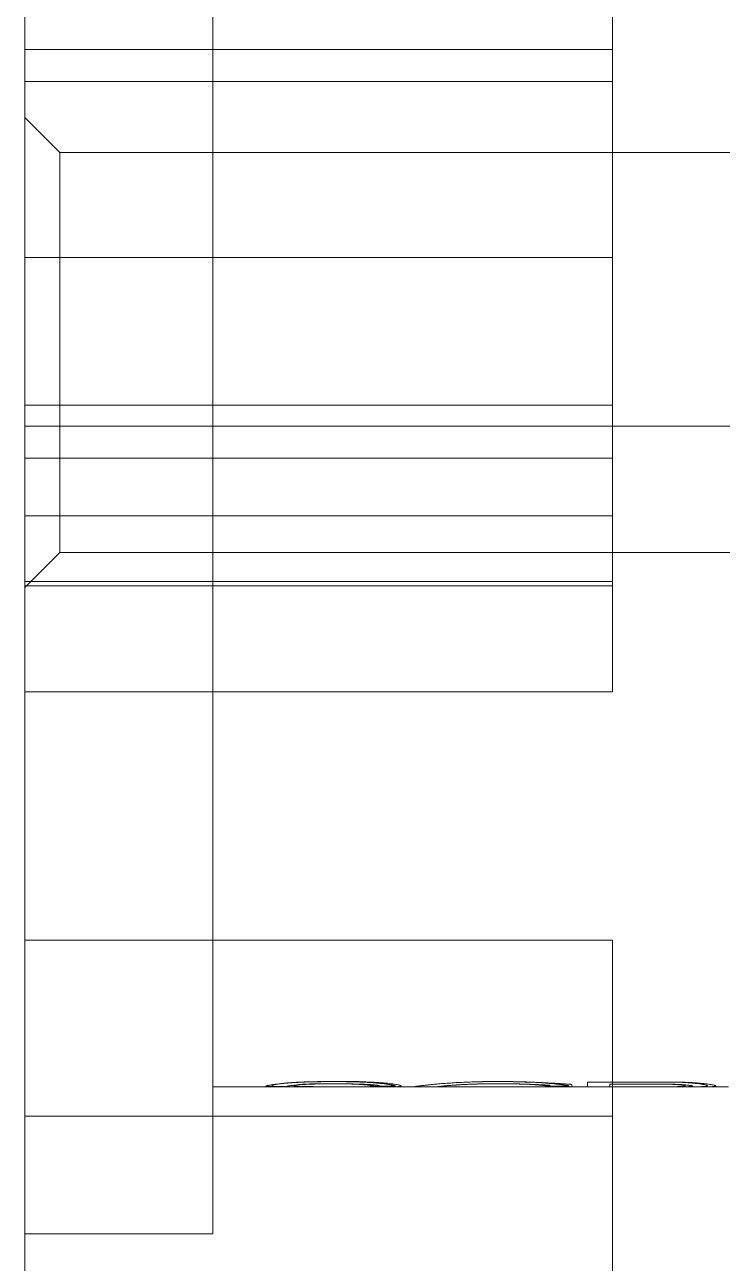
# Model space of a CAD drawing. Header units: millimetres. Extents: x 9328 to 11863, y 28633 to 29971.
# Drawn here: x 11179.44 to 11191.31, y 29414.4 to 29435.48 of the extents above; entities that cross this region are included whole.
import ezdxf

# ---------------------------------------------------------------- set-up
doc = ezdxf.new("R2010")
doc.units = ezdxf.units.MM
doc.linetypes.add('DASHED', pattern=[0])
doc.layers.add('LP', color=7, linetype='Continuous', true_color=0xffffff)

msp = doc.modelspace()

# ---------------------------------------------------------------- linework, layer by layer
at = {"layer": 'LP', "color": 135, "linetype": 'Continuous', "lineweight": 18}
msp.add_line((11179.444, 29592), (11179.444, 29158), dxfattribs=at)
at = {"layer": 'LP', "color": 2, "linetype": 'DASHED', "lineweight": 13, "ltscale": 1.77206}
for p, q in [((11189.444, 29431.512), (11189.444, 29517.488)), ((11189.444, 29419.9), (11189.444, 29416.9)), ((11189.444, 29416.9), (11189.444, 29413.9))]:
    msp.add_line(p, q, dxfattribs=at)
at = {"layer": 'LP', "color": 31, "linetype": 'DASHED', "lineweight": 13, "ltscale": 1.77206}
for p, q in [((11182.644, 29414.9), (11182.644, 29444.9)), ((11179.444, 29434.512), (11189.444, 29434.512)), ((11179.444, 29431.512), (11189.444, 29431.512)), ((11189.444, 29424.121), (11189.444, 29431.512)), ((11189.444, 29429), (11179.444, 29429)), ((11179.444, 29427.121), (11189.444, 29427.121)), ((11189.444, 29426), (11179.444, 29426)), ((11179.444, 29424.121), (11189.444, 29424.121))]:
    msp.add_line(p, q, dxfattribs=at)
at = {"layer": 'LP', "color": 135, "linetype": 'DASHED', "lineweight": 13, "ltscale": 1.77206}
for p, q in [((11189.444, 29435.052), (11179.444, 29435.052)), ((11179.444, 29428.1), (11189.444, 29428.1)), ((11179.444, 29425.928), (11189.444, 29425.928)), ((11179.444, 29419.9), (11189.444, 29419.9)), ((11184.182, 29417.4), (11184.249, 29417.4)), ((11184.249, 29417.4), (11185.491, 29417.4)), ((11186.076, 29417.4), (11186.469, 29417.4)), ((11187.526, 29417.4), (11188.75, 29417.4)), ((11189.017, 29417.4), (11190.844, 29417.4)), ((11179.444, 29414.9), (11182.644, 29414.9))]:
    msp.add_line(p, q, dxfattribs=at)
at = {"layer": 'LP', "color": 5, "linetype": 'DASHED', "lineweight": 13, "ltscale": 1.77206}
for p, q in [((11180.041, 29433.303), (11179.444, 29433.9)), ((11199.444, 29433.303), (11180.041, 29433.303)), ((11180.041, 29426.497), (11180.041, 29433.303)), ((11179.444, 29428.647), (11209.444, 29428.647)), ((11179.444, 29425.9), (11180.041, 29426.497)), ((11180.041, 29426.497), (11199.444, 29426.497))]:
    msp.add_line(p, q, dxfattribs=at)
at = {"layer": 'LP', "color": 1, "linetype": 'DASHED', "lineweight": 13, "ltscale": 1.77206}
for p, q in [((11182.644, 29417.4), (11184.182, 29417.4)), ((11185.491, 29417.4), (11186.076, 29417.4)), ((11186.469, 29417.4), (11187.526, 29417.4)), ((11188.75, 29417.4), (11189.017, 29417.4)), ((11190.844, 29417.4), (11191.42, 29417.4))]:
    msp.add_line(p, q, dxfattribs=at)
at = {"layer": 'LP', "color": 155, "linetype": 'DASHED', "lineweight": 13, "ltscale": 1.77206}
for p, q in [((11189.401, 29417.449), (11189.401, 29417.4)), ((11190.37, 29417.449), (11189.401, 29417.449)), ((11189.401, 29417.402), (11189.401, 29417.449)), ((11189.401, 29417.449), (11190.306, 29417.449)), ((11190.297, 29417.402), (11189.401, 29417.402)), ((11189.401, 29417.4), (11190.361, 29417.4)), ((11179.444, 29416.9), (11189.444, 29416.9)), ((11189.444, 29416.9), (11179.444, 29416.9))]:
    msp.add_line(p, q, dxfattribs=at)
for points in [[(11183.544, 29417.41), (11183.545, 29417.412), (11183.547, 29417.413), (11183.549, 29417.415), (11183.552, 29417.416), (11183.556, 29417.418), (11183.561, 29417.419), (11183.567, 29417.421), (11183.574, 29417.423), (11183.582, 29417.424), (11183.591, 29417.426), (11183.601, 29417.428), (11183.612, 29417.43), (11183.624, 29417.432), (11183.637, 29417.434), (11183.65, 29417.436), (11183.664, 29417.439), (11183.679, 29417.441), (11183.695, 29417.443), (11183.712, 29417.445), (11183.729, 29417.447), (11183.747, 29417.449), (11183.766, 29417.451), (11183.785, 29417.454), (11183.806, 29417.456), (11183.827, 29417.458), (11183.849, 29417.46), (11183.871, 29417.462), (11183.894, 29417.464), (11183.918, 29417.466), (11183.942, 29417.468), (11183.966, 29417.47), (11183.992, 29417.472), (11184.018, 29417.473), (11184.044, 29417.475), (11184.071, 29417.477), (11184.098, 29417.478), (11184.126, 29417.48), (11184.154, 29417.481), (11184.182, 29417.482), (11184.211, 29417.484), (11184.24, 29417.485), (11184.269, 29417.486), (11184.299, 29417.486), (11184.329, 29417.487), (11184.359, 29417.488), (11184.389, 29417.488), (11184.419, 29417.489), (11184.449, 29417.489), (11184.48, 29417.489), (11184.51, 29417.49)], [(11184.47, 29417.49), (11184.423, 29417.49), (11184.377, 29417.489), (11184.331, 29417.489), (11184.286, 29417.488), (11184.241, 29417.487), (11184.196, 29417.486), (11184.153, 29417.484), (11184.11, 29417.482), (11184.068, 29417.48), (11184.028, 29417.477), (11183.989, 29417.475), (11183.952, 29417.472), (11183.916, 29417.469), (11183.883, 29417.465), (11183.851, 29417.462), (11183.821, 29417.458), (11183.793, 29417.455), (11183.768, 29417.451), (11183.745, 29417.448), (11183.724, 29417.444), (11183.706, 29417.441), (11183.69, 29417.437), (11183.677, 29417.434), (11183.667, 29417.431), (11183.659, 29417.428), (11183.654, 29417.425), (11183.652, 29417.422), (11183.652, 29417.419), (11183.656, 29417.417), (11183.662, 29417.414), (11183.67, 29417.412), (11183.682, 29417.41), (11183.696, 29417.409), (11183.713, 29417.407), (11183.732, 29417.406), (11183.754, 29417.405), (11183.778, 29417.403), (11183.804, 29417.403), (11183.833, 29417.402), (11183.864, 29417.401), (11183.896, 29417.401), (11183.931, 29417.4), (11183.967, 29417.4), (11184.005, 29417.4), (11184.045, 29417.4), (11184.086, 29417.4), (11184.128, 29417.4), (11184.171, 29417.4), (11184.215, 29417.4), (11184.26, 29417.4)], [(11184.881, 29417.49), (11184.872, 29417.49), (11184.864, 29417.49), (11184.856, 29417.49), (11184.848, 29417.49), (11184.84, 29417.49), (11184.831, 29417.49), (11184.823, 29417.49), (11184.815, 29417.49), (11184.807, 29417.49), (11184.798, 29417.49), (11184.79, 29417.49), (11184.782, 29417.49), (11184.774, 29417.49), (11184.766, 29417.49), (11184.757, 29417.49), (11184.749, 29417.49), (11184.741, 29417.49), (11184.733, 29417.49), (11184.724, 29417.49), (11184.716, 29417.49), (11184.708, 29417.49), (11184.7, 29417.49), (11184.692, 29417.49), (11184.683, 29417.49), (11184.675, 29417.49), (11184.667, 29417.49), (11184.659, 29417.49), (11184.65, 29417.49), (11184.642, 29417.49), (11184.634, 29417.49), (11184.626, 29417.49), (11184.618, 29417.49), (11184.609, 29417.49), (11184.601, 29417.49), (11184.593, 29417.49), (11184.585, 29417.49), (11184.577, 29417.49), (11184.568, 29417.49), (11184.56, 29417.49), (11184.552, 29417.49), (11184.544, 29417.49), (11184.535, 29417.49), (11184.527, 29417.49), (11184.519, 29417.49), (11184.511, 29417.49), (11184.503, 29417.49), (11184.494, 29417.49), (11184.486, 29417.49), (11184.478, 29417.49), (11184.47, 29417.49)], [(11184.51, 29417.49), (11184.52, 29417.49), (11184.529, 29417.49), (11184.538, 29417.49), (11184.548, 29417.49), (11184.557, 29417.49), (11184.566, 29417.49), (11184.575, 29417.49), (11184.585, 29417.49), (11184.594, 29417.49), (11184.603, 29417.49), (11184.613, 29417.49), (11184.622, 29417.49), (11184.631, 29417.49), (11184.641, 29417.49), (11184.65, 29417.49), (11184.659, 29417.49), (11184.668, 29417.49), (11184.678, 29417.49), (11184.687, 29417.49), (11184.696, 29417.49), (11184.706, 29417.49), (11184.715, 29417.49), (11184.724, 29417.49), (11184.734, 29417.49), (11184.743, 29417.49), (11184.752, 29417.49), (11184.761, 29417.49), (11184.771, 29417.49), (11184.78, 29417.49), (11184.789, 29417.49), (11184.799, 29417.49), (11184.808, 29417.49), (11184.817, 29417.49), (11184.827, 29417.49), (11184.836, 29417.49), (11184.845, 29417.49), (11184.855, 29417.49), (11184.864, 29417.49), (11184.873, 29417.49), (11184.882, 29417.49), (11184.892, 29417.49), (11184.901, 29417.49), (11184.91, 29417.49), (11184.92, 29417.49), (11184.929, 29417.49), (11184.938, 29417.49), (11184.948, 29417.49), (11184.957, 29417.49), (11184.966, 29417.49), (11184.975, 29417.49)], [(11185.752, 29417.416), (11185.749, 29417.417), (11185.746, 29417.419), (11185.743, 29417.42), (11185.739, 29417.422), (11185.735, 29417.424), (11185.73, 29417.425), (11185.725, 29417.427), (11185.719, 29417.429), (11185.712, 29417.43), (11185.704, 29417.432), (11185.695, 29417.434), (11185.685, 29417.436), (11185.674, 29417.438), (11185.662, 29417.44), (11185.65, 29417.442), (11185.637, 29417.444), (11185.623, 29417.446), (11185.608, 29417.448), (11185.593, 29417.45), (11185.577, 29417.452), (11185.561, 29417.454), (11185.544, 29417.456), (11185.526, 29417.457), (11185.508, 29417.459), (11185.489, 29417.461), (11185.469, 29417.463), (11185.449, 29417.465), (11185.429, 29417.467), (11185.408, 29417.469), (11185.386, 29417.47), (11185.364, 29417.472), (11185.341, 29417.474), (11185.318, 29417.475), (11185.295, 29417.477), (11185.271, 29417.478), (11185.247, 29417.48), (11185.222, 29417.481), (11185.197, 29417.482), (11185.172, 29417.483), (11185.146, 29417.484), (11185.121, 29417.485), (11185.095, 29417.486), (11185.068, 29417.487), (11185.042, 29417.487), (11185.015, 29417.488), (11184.989, 29417.488), (11184.962, 29417.489), (11184.935, 29417.489), (11184.908, 29417.489), (11184.881, 29417.49)], [(11184.975, 29417.49), (11185.008, 29417.49), (11185.056, 29417.49), (11185.129, 29417.49), (11185.149, 29417.488), (11185.198, 29417.488), (11185.245, 29417.486), (11185.292, 29417.484), (11185.337, 29417.482), (11185.382, 29417.48), (11185.425, 29417.478), (11185.467, 29417.475), (11185.508, 29417.472), (11185.546, 29417.469), (11185.583, 29417.465), (11185.618, 29417.462), (11185.651, 29417.458), (11185.681, 29417.454), (11185.709, 29417.451), (11185.735, 29417.447), (11185.758, 29417.443), (11185.779, 29417.44), (11185.797, 29417.436), (11185.812, 29417.433), (11185.825, 29417.429), (11185.834, 29417.426), (11185.841, 29417.423), (11185.845, 29417.42), (11185.846, 29417.417), (11185.844, 29417.415), (11185.839, 29417.413), (11185.832, 29417.411), (11185.821, 29417.409), (11185.808, 29417.407), (11185.792, 29417.405), (11185.773, 29417.404), (11185.751, 29417.403), (11185.727, 29417.402), (11185.7, 29417.401), (11185.671, 29417.401), (11185.64, 29417.4), (11185.606, 29417.4), (11185.571, 29417.4), (11185.533, 29417.4), (11185.494, 29417.4), (11185.453, 29417.4), (11185.411, 29417.4), (11185.367, 29417.4), (11185.321, 29417.4), (11185.275, 29417.4), (11185.228, 29417.4)], [(11187.233, 29417.49), (11187.196, 29417.489), (11187.16, 29417.488), (11187.124, 29417.487), (11187.089, 29417.486), (11187.053, 29417.485), (11187.018, 29417.484), (11186.983, 29417.483), (11186.948, 29417.482), (11186.914, 29417.48), (11186.881, 29417.478), (11186.847, 29417.477), (11186.814, 29417.475), (11186.781, 29417.473), (11186.749, 29417.471), (11186.718, 29417.469), (11186.687, 29417.467), (11186.656, 29417.465), (11186.626, 29417.463), (11186.596, 29417.461), (11186.568, 29417.459), (11186.539, 29417.456), (11186.512, 29417.454), (11186.485, 29417.452), (11186.459, 29417.449), (11186.434, 29417.447), (11186.409, 29417.445), (11186.385, 29417.442), (11186.362, 29417.44), (11186.34, 29417.438), (11186.318, 29417.436), (11186.297, 29417.433), (11186.277, 29417.431), (11186.258, 29417.429), (11186.24, 29417.427), (11186.223, 29417.425), (11186.206, 29417.423), (11186.191, 29417.421), (11186.176, 29417.419), (11186.162, 29417.417), (11186.149, 29417.415), (11186.138, 29417.413), (11186.127, 29417.412), (11186.117, 29417.41), (11186.108, 29417.409), (11186.1, 29417.408), (11186.094, 29417.406), (11186.088, 29417.405), (11186.084, 29417.404), (11186.08, 29417.403), (11186.076, 29417.402)], [(11186.076, 29417.403), (11186.082, 29417.404), (11186.088, 29417.406), (11186.095, 29417.407), (11186.102, 29417.408), (11186.109, 29417.409), (11186.117, 29417.411), (11186.126, 29417.412), (11186.136, 29417.414), (11186.147, 29417.415), (11186.159, 29417.417), (11186.172, 29417.419), (11186.187, 29417.421), (11186.202, 29417.423), (11186.219, 29417.425), (11186.237, 29417.427), (11186.255, 29417.429), (11186.274, 29417.431), (11186.295, 29417.433), (11186.316, 29417.436), (11186.337, 29417.438), (11186.36, 29417.44), (11186.383, 29417.442), (11186.407, 29417.445), (11186.432, 29417.447), (11186.458, 29417.449), (11186.484, 29417.452), (11186.511, 29417.454), (11186.538, 29417.456), (11186.566, 29417.459), (11186.595, 29417.461), (11186.625, 29417.463), (11186.655, 29417.465), (11186.685, 29417.467), (11186.717, 29417.469), (11186.748, 29417.471), (11186.781, 29417.473), (11186.813, 29417.475), (11186.846, 29417.477), (11186.88, 29417.478), (11186.914, 29417.48), (11186.948, 29417.481), (11186.983, 29417.483), (11187.018, 29417.484), (11187.053, 29417.485), (11187.088, 29417.486), (11187.124, 29417.487), (11187.16, 29417.488), (11187.196, 29417.488), (11187.232, 29417.489), (11187.269, 29417.49)], [(11187.729, 29417.49), (11187.719, 29417.49), (11187.709, 29417.49), (11187.7, 29417.49), (11187.69, 29417.49), (11187.68, 29417.49), (11187.67, 29417.49), (11187.66, 29417.49), (11187.65, 29417.49), (11187.64, 29417.49), (11187.63, 29417.49), (11187.62, 29417.49), (11187.61, 29417.49), (11187.6, 29417.49), (11187.59, 29417.49), (11187.58, 29417.49), (11187.57, 29417.49), (11187.56, 29417.49), (11187.55, 29417.49), (11187.541, 29417.49), (11187.531, 29417.49), (11187.521, 29417.49), (11187.511, 29417.49), (11187.501, 29417.49), (11187.491, 29417.49), (11187.481, 29417.49), (11187.471, 29417.49), (11187.461, 29417.49), (11187.451, 29417.49), (11187.441, 29417.49), (11187.431, 29417.49), (11187.421, 29417.49), (11187.411, 29417.49), (11187.401, 29417.49), (11187.392, 29417.49), (11187.382, 29417.49), (11187.372, 29417.49), (11187.362, 29417.49), (11187.352, 29417.49), (11187.342, 29417.49), (11187.332, 29417.49), (11187.322, 29417.49), (11187.312, 29417.49), (11187.302, 29417.49), (11187.292, 29417.49), (11187.282, 29417.49), (11187.272, 29417.49), (11187.262, 29417.49), (11187.252, 29417.49), (11187.242, 29417.49), (11187.233, 29417.49)], [(11187.269, 29417.49), (11187.279, 29417.49), (11187.288, 29417.49), (11187.298, 29417.49), (11187.308, 29417.49), (11187.318, 29417.49), (11187.328, 29417.49), (11187.338, 29417.49), (11187.347, 29417.49), (11187.357, 29417.49), (11187.367, 29417.49), (11187.377, 29417.49), (11187.387, 29417.49), (11187.397, 29417.49), (11187.407, 29417.49), (11187.416, 29417.49), (11187.426, 29417.49), (11187.436, 29417.49), (11187.446, 29417.49), (11187.456, 29417.49), (11187.466, 29417.49), (11187.475, 29417.49), (11187.485, 29417.49), (11187.495, 29417.49), (11187.505, 29417.49), (11187.515, 29417.49), (11187.525, 29417.49), (11187.535, 29417.49), (11187.544, 29417.49), (11187.554, 29417.49), (11187.564, 29417.49), (11187.574, 29417.49), (11187.584, 29417.49), (11187.594, 29417.49), (11187.603, 29417.49), (11187.613, 29417.49), (11187.623, 29417.49), (11187.633, 29417.49), (11187.643, 29417.49), (11187.653, 29417.49), (11187.663, 29417.49), (11187.672, 29417.49), (11187.682, 29417.49), (11187.692, 29417.49), (11187.702, 29417.49), (11187.712, 29417.49), (11187.722, 29417.49), (11187.731, 29417.49), (11187.741, 29417.49), (11187.751, 29417.49), (11187.761, 29417.49)], [(11188.705, 29417.416), (11188.698, 29417.417), (11188.691, 29417.419), (11188.684, 29417.421), (11188.677, 29417.422), (11188.669, 29417.424), (11188.661, 29417.425), (11188.652, 29417.427), (11188.643, 29417.429), (11188.633, 29417.431), (11188.622, 29417.432), (11188.61, 29417.434), (11188.597, 29417.436), (11188.584, 29417.438), (11188.569, 29417.44), (11188.554, 29417.442), (11188.538, 29417.444), (11188.522, 29417.446), (11188.505, 29417.448), (11188.487, 29417.45), (11188.469, 29417.452), (11188.45, 29417.454), (11188.431, 29417.456), (11188.411, 29417.457), (11188.391, 29417.459), (11188.37, 29417.461), (11188.349, 29417.463), (11188.327, 29417.465), (11188.305, 29417.467), (11188.282, 29417.468), (11188.259, 29417.47), (11188.235, 29417.472), (11188.211, 29417.473), (11188.187, 29417.475), (11188.162, 29417.476), (11188.137, 29417.478), (11188.111, 29417.479), (11188.085, 29417.48), (11188.059, 29417.482), (11188.033, 29417.483), (11188.006, 29417.484), (11187.979, 29417.485), (11187.952, 29417.486), (11187.925, 29417.486), (11187.897, 29417.487), (11187.869, 29417.488), (11187.841, 29417.488), (11187.814, 29417.489), (11187.786, 29417.489), (11187.757, 29417.489), (11187.729, 29417.49)], [(11187.761, 29417.49), (11187.782, 29417.489), (11187.804, 29417.489), (11187.826, 29417.488), (11187.847, 29417.487), (11187.868, 29417.487), (11187.89, 29417.486), (11187.911, 29417.486), (11187.933, 29417.485), (11187.954, 29417.484), (11187.975, 29417.484), (11187.996, 29417.483), (11188.018, 29417.482), (11188.039, 29417.482), (11188.06, 29417.481), (11188.08, 29417.48), (11188.101, 29417.479), (11188.122, 29417.479), (11188.143, 29417.478), (11188.163, 29417.477), (11188.184, 29417.476), (11188.204, 29417.475), (11188.224, 29417.474), (11188.245, 29417.473), (11188.265, 29417.472), (11188.285, 29417.471), (11188.305, 29417.47), (11188.325, 29417.469), (11188.344, 29417.468), (11188.364, 29417.467), (11188.384, 29417.466), (11188.403, 29417.465), (11188.423, 29417.464), (11188.442, 29417.463), (11188.461, 29417.462), (11188.48, 29417.461), (11188.499, 29417.46), (11188.517, 29417.459), (11188.536, 29417.457), (11188.554, 29417.456), (11188.573, 29417.455), (11188.591, 29417.454), (11188.609, 29417.453), (11188.627, 29417.452), (11188.644, 29417.451), (11188.662, 29417.449), (11188.68, 29417.448), (11188.697, 29417.447), (11188.715, 29417.446), (11188.733, 29417.445), (11188.75, 29417.444)], [(11183.905, 29417.409), (11183.898, 29417.409), (11183.891, 29417.409), (11183.883, 29417.409), (11183.876, 29417.409), (11183.869, 29417.409), (11183.862, 29417.409), (11183.854, 29417.409), (11183.847, 29417.409), (11183.84, 29417.409), (11183.833, 29417.409), (11183.826, 29417.409), (11183.818, 29417.409), (11183.811, 29417.409), (11183.804, 29417.409), (11183.797, 29417.409), (11183.789, 29417.41), (11183.782, 29417.41), (11183.775, 29417.41), (11183.768, 29417.41), (11183.76, 29417.41), (11183.753, 29417.41), (11183.746, 29417.41), (11183.739, 29417.41), (11183.732, 29417.41), (11183.724, 29417.41), (11183.717, 29417.41), (11183.71, 29417.41), (11183.703, 29417.41), (11183.695, 29417.41), (11183.688, 29417.41), (11183.681, 29417.41), (11183.674, 29417.41), (11183.667, 29417.41), (11183.659, 29417.41), (11183.652, 29417.41), (11183.645, 29417.41), (11183.638, 29417.41), (11183.63, 29417.41), (11183.623, 29417.41), (11183.616, 29417.41), (11183.609, 29417.41), (11183.602, 29417.41), (11183.594, 29417.41), (11183.587, 29417.41), (11183.58, 29417.41), (11183.573, 29417.41), (11183.565, 29417.41), (11183.558, 29417.41), (11183.551, 29417.41), (11183.544, 29417.41)], [(11184.587, 29417.453), (11184.566, 29417.453), (11184.545, 29417.453), (11184.523, 29417.453), (11184.502, 29417.453), (11184.481, 29417.452), (11184.46, 29417.452), (11184.44, 29417.452), (11184.419, 29417.451), (11184.398, 29417.451), (11184.378, 29417.45), (11184.358, 29417.45), (11184.338, 29417.449), (11184.318, 29417.448), (11184.299, 29417.447), (11184.28, 29417.447), (11184.261, 29417.446), (11184.242, 29417.445), (11184.224, 29417.444), (11184.206, 29417.443), (11184.189, 29417.442), (11184.172, 29417.441), (11184.155, 29417.44), (11184.139, 29417.439), (11184.123, 29417.438), (11184.108, 29417.437), (11184.093, 29417.435), (11184.078, 29417.434), (11184.064, 29417.433), (11184.051, 29417.432), (11184.038, 29417.431), (11184.026, 29417.43), (11184.014, 29417.428), (11184.003, 29417.427), (11183.992, 29417.426), (11183.982, 29417.425), (11183.972, 29417.424), (11183.964, 29417.422), (11183.955, 29417.421), (11183.947, 29417.42), (11183.94, 29417.419), (11183.934, 29417.418), (11183.928, 29417.417), (11183.923, 29417.416), (11183.918, 29417.415), (11183.914, 29417.414), (11183.911, 29417.413), (11183.909, 29417.412), (11183.907, 29417.411), (11183.906, 29417.41), (11183.905, 29417.409)], [(11184.303, 29417.405), (11184.281, 29417.405), (11184.259, 29417.405), (11184.238, 29417.406), (11184.217, 29417.406), (11184.198, 29417.407), (11184.179, 29417.407), (11184.161, 29417.408), (11184.143, 29417.408), (11184.127, 29417.409), (11184.112, 29417.409), (11184.098, 29417.41), (11184.085, 29417.411), (11184.073, 29417.412), (11184.062, 29417.413), (11184.052, 29417.414), (11184.044, 29417.415), (11184.037, 29417.416), (11184.031, 29417.417), (11184.027, 29417.418), (11184.024, 29417.42), (11184.022, 29417.421), (11184.022, 29417.422), (11184.023, 29417.424), (11184.025, 29417.425), (11184.029, 29417.427), (11184.034, 29417.428), (11184.04, 29417.43), (11184.048, 29417.431), (11184.057, 29417.433), (11184.067, 29417.435), (11184.078, 29417.436), (11184.09, 29417.438), (11184.104, 29417.439), (11184.119, 29417.441), (11184.134, 29417.442), (11184.151, 29417.443), (11184.169, 29417.445), (11184.187, 29417.446), (11184.206, 29417.447), (11184.226, 29417.448), (11184.247, 29417.449), (11184.268, 29417.45), (11184.29, 29417.451), (11184.312, 29417.452), (11184.335, 29417.452), (11184.358, 29417.453), (11184.381, 29417.453), (11184.405, 29417.453), (11184.428, 29417.453), (11184.452, 29417.453)], [(11184.26, 29417.4), (11184.278, 29417.4), (11184.297, 29417.4), (11184.315, 29417.4), (11184.334, 29417.4), (11184.353, 29417.4), (11184.371, 29417.4), (11184.39, 29417.4), (11184.408, 29417.4), (11184.427, 29417.4), (11184.446, 29417.4), (11184.464, 29417.4), (11184.483, 29417.4), (11184.502, 29417.4), (11184.52, 29417.4), (11184.539, 29417.4), (11184.557, 29417.4), (11184.576, 29417.4), (11184.595, 29417.4), (11184.613, 29417.4), (11184.632, 29417.4), (11184.65, 29417.4), (11184.669, 29417.4), (11184.688, 29417.4), (11184.706, 29417.401), (11184.725, 29417.401), (11184.743, 29417.401), (11184.762, 29417.401), (11184.781, 29417.401), (11184.799, 29417.401), (11184.818, 29417.401), (11184.836, 29417.401), (11184.855, 29417.401), (11184.874, 29417.401), (11184.892, 29417.401), (11184.911, 29417.401), (11184.93, 29417.401), (11184.948, 29417.402), (11184.967, 29417.402), (11184.985, 29417.402), (11185.004, 29417.402), (11185.023, 29417.402), (11185.041, 29417.402), (11185.06, 29417.402), (11185.078, 29417.402), (11185.097, 29417.402), (11185.116, 29417.402), (11185.134, 29417.403), (11185.153, 29417.403), (11185.171, 29417.403), (11185.19, 29417.403)], [(11185.228, 29417.4), (11185.21, 29417.4), (11185.191, 29417.4), (11185.173, 29417.4), (11185.154, 29417.401), (11185.136, 29417.401), (11185.117, 29417.401), (11185.099, 29417.401), (11185.08, 29417.401), (11185.062, 29417.401), (11185.043, 29417.401), (11185.025, 29417.401), (11185.006, 29417.401), (11184.988, 29417.401), (11184.969, 29417.401), (11184.951, 29417.401), (11184.932, 29417.401), (11184.914, 29417.401), (11184.895, 29417.401), (11184.877, 29417.402), (11184.858, 29417.402), (11184.84, 29417.402), (11184.821, 29417.402), (11184.803, 29417.402), (11184.784, 29417.402), (11184.765, 29417.402), (11184.747, 29417.402), (11184.728, 29417.402), (11184.71, 29417.402), (11184.691, 29417.402), (11184.673, 29417.403), (11184.654, 29417.403), (11184.636, 29417.403), (11184.617, 29417.403), (11184.599, 29417.403), (11184.58, 29417.403), (11184.562, 29417.403), (11184.543, 29417.403), (11184.525, 29417.403), (11184.506, 29417.404), (11184.488, 29417.404), (11184.469, 29417.404), (11184.451, 29417.404), (11184.432, 29417.404), (11184.414, 29417.404), (11184.395, 29417.404), (11184.377, 29417.404), (11184.358, 29417.405), (11184.34, 29417.405), (11184.321, 29417.405), (11184.303, 29417.405)], [(11184.452, 29417.453), (11184.461, 29417.453), (11184.47, 29417.453), (11184.479, 29417.453), (11184.488, 29417.453), (11184.497, 29417.453), (11184.506, 29417.453), (11184.515, 29417.453), (11184.524, 29417.453), (11184.533, 29417.453), (11184.542, 29417.453), (11184.551, 29417.453), (11184.56, 29417.453), (11184.569, 29417.453), (11184.578, 29417.453), (11184.587, 29417.453), (11184.596, 29417.453), (11184.605, 29417.453), (11184.614, 29417.453), (11184.623, 29417.453), (11184.632, 29417.453), (11184.641, 29417.453), (11184.65, 29417.453), (11184.659, 29417.453), (11184.668, 29417.453), (11184.677, 29417.453), (11184.686, 29417.453), (11184.695, 29417.453), (11184.705, 29417.453), (11184.714, 29417.453), (11184.723, 29417.453), (11184.732, 29417.453), (11184.741, 29417.453), (11184.75, 29417.453), (11184.759, 29417.453), (11184.768, 29417.453), (11184.777, 29417.453), (11184.786, 29417.453), (11184.795, 29417.453), (11184.804, 29417.453), (11184.813, 29417.453), (11184.822, 29417.453), (11184.831, 29417.453), (11184.84, 29417.453), (11184.849, 29417.453), (11184.858, 29417.453), (11184.867, 29417.453), (11184.876, 29417.453), (11184.885, 29417.453), (11184.894, 29417.453), (11184.903, 29417.453)], [(11185.138, 29417.447), (11185.128, 29417.448), (11185.117, 29417.448), (11185.106, 29417.448), (11185.096, 29417.449), (11185.085, 29417.449), (11185.075, 29417.449), (11185.064, 29417.45), (11185.053, 29417.45), (11185.043, 29417.45), (11185.032, 29417.451), (11185.021, 29417.451), (11185.01, 29417.451), (11184.999, 29417.451), (11184.989, 29417.452), (11184.978, 29417.452), (11184.967, 29417.452), (11184.956, 29417.452), (11184.945, 29417.453), (11184.934, 29417.453), (11184.923, 29417.453), (11184.912, 29417.453), (11184.9, 29417.453), (11184.889, 29417.453), (11184.878, 29417.454), (11184.867, 29417.454), (11184.856, 29417.454), (11184.845, 29417.454), (11184.833, 29417.454), (11184.822, 29417.454), (11184.811, 29417.454), (11184.8, 29417.454), (11184.789, 29417.454), (11184.777, 29417.454), (11184.766, 29417.454), (11184.755, 29417.454), (11184.744, 29417.454), (11184.732, 29417.454), (11184.721, 29417.454), (11184.71, 29417.454), (11184.699, 29417.454), (11184.688, 29417.454), (11184.676, 29417.454), (11184.665, 29417.454), (11184.654, 29417.454), (11184.643, 29417.454), (11184.632, 29417.454), (11184.621, 29417.453), (11184.609, 29417.453), (11184.598, 29417.453), (11184.587, 29417.453)], [(11184.903, 29417.453), (11184.918, 29417.453), (11184.933, 29417.452), (11184.948, 29417.452), (11184.963, 29417.451), (11184.978, 29417.451), (11184.993, 29417.451), (11185.008, 29417.45), (11185.022, 29417.45), (11185.037, 29417.449), (11185.051, 29417.448), (11185.065, 29417.448), (11185.079, 29417.447), (11185.092, 29417.447), (11185.106, 29417.446), (11185.119, 29417.445), (11185.132, 29417.444), (11185.144, 29417.444), (11185.157, 29417.443), (11185.169, 29417.442), (11185.181, 29417.441), (11185.192, 29417.44), (11185.204, 29417.439), (11185.215, 29417.438), (11185.225, 29417.438), (11185.236, 29417.437), (11185.246, 29417.436), (11185.256, 29417.435), (11185.266, 29417.434), (11185.275, 29417.433), (11185.284, 29417.432), (11185.293, 29417.431), (11185.301, 29417.43), (11185.309, 29417.429), (11185.317, 29417.428), (11185.324, 29417.427), (11185.331, 29417.426), (11185.337, 29417.426), (11185.343, 29417.425), (11185.349, 29417.424), (11185.354, 29417.423), (11185.359, 29417.422), (11185.363, 29417.421), (11185.367, 29417.42), (11185.37, 29417.419), (11185.374, 29417.419), (11185.376, 29417.418), (11185.379, 29417.417), (11185.382, 29417.416), (11185.384, 29417.415), (11185.386, 29417.414)], [(11185.19, 29417.403), (11185.21, 29417.403), (11185.23, 29417.403), (11185.25, 29417.403), (11185.269, 29417.404), (11185.288, 29417.404), (11185.306, 29417.404), (11185.323, 29417.405), (11185.34, 29417.405), (11185.356, 29417.406), (11185.37, 29417.406), (11185.384, 29417.407), (11185.397, 29417.407), (11185.41, 29417.408), (11185.421, 29417.409), (11185.431, 29417.409), (11185.44, 29417.41), (11185.448, 29417.411), (11185.455, 29417.412), (11185.461, 29417.413), (11185.466, 29417.414), (11185.47, 29417.415), (11185.473, 29417.416), (11185.474, 29417.417), (11185.474, 29417.418), (11185.473, 29417.42), (11185.471, 29417.421), (11185.468, 29417.422), (11185.464, 29417.423), (11185.459, 29417.425), (11185.452, 29417.426), (11185.445, 29417.428), (11185.436, 29417.429), (11185.426, 29417.43), (11185.416, 29417.432), (11185.404, 29417.433), (11185.392, 29417.434), (11185.378, 29417.436), (11185.364, 29417.437), (11185.348, 29417.438), (11185.332, 29417.439), (11185.316, 29417.44), (11185.298, 29417.441), (11185.28, 29417.442), (11185.261, 29417.443), (11185.242, 29417.444), (11185.222, 29417.445), (11185.201, 29417.446), (11185.181, 29417.446), (11185.159, 29417.447), (11185.138, 29417.447)], [(11185.386, 29417.414), (11185.394, 29417.414), (11185.401, 29417.415), (11185.408, 29417.415), (11185.416, 29417.415), (11185.423, 29417.415), (11185.43, 29417.415), (11185.438, 29417.415), (11185.445, 29417.415), (11185.452, 29417.415), (11185.46, 29417.415), (11185.467, 29417.415), (11185.474, 29417.415), (11185.482, 29417.415), (11185.489, 29417.415), (11185.496, 29417.415), (11185.504, 29417.415), (11185.511, 29417.415), (11185.518, 29417.415), (11185.526, 29417.415), (11185.533, 29417.415), (11185.54, 29417.415), (11185.547, 29417.415), (11185.555, 29417.415), (11185.562, 29417.415), (11185.569, 29417.415), (11185.577, 29417.415), (11185.584, 29417.415), (11185.591, 29417.415), (11185.599, 29417.415), (11185.606, 29417.415), (11185.613, 29417.415), (11185.621, 29417.415), (11185.628, 29417.415), (11185.635, 29417.415), (11185.643, 29417.415), (11185.65, 29417.415), (11185.657, 29417.415), (11185.665, 29417.415), (11185.672, 29417.416), (11185.679, 29417.416), (11185.686, 29417.416), (11185.694, 29417.416), (11185.701, 29417.416), (11185.708, 29417.416), (11185.716, 29417.416), (11185.723, 29417.416), (11185.73, 29417.416), (11185.738, 29417.416), (11185.745, 29417.416), (11185.752, 29417.416)], [(11186.076, 29417.402), (11186.076, 29417.402), (11186.076, 29417.402), (11186.076, 29417.402), (11186.076, 29417.402), (11186.076, 29417.401), (11186.076, 29417.401), (11186.076, 29417.401), (11186.076, 29417.401), (11186.076, 29417.401), (11186.076, 29417.401), (11186.076, 29417.4), (11186.076, 29417.4), (11186.076, 29417.4), (11186.076, 29417.4), (11186.076, 29417.4), (11186.076, 29417.4), (11186.076, 29417.4), (11186.076, 29417.4), (11186.076, 29417.4), (11186.076, 29417.4), (11186.076, 29417.4), (11186.076, 29417.4), (11186.076, 29417.4), (11186.076, 29417.4), (11186.076, 29417.4), (11186.076, 29417.4), (11186.076, 29417.4), (11186.076, 29417.4), (11186.076, 29417.4), (11186.076, 29417.4), (11186.076, 29417.4), (11186.076, 29417.4), (11186.076, 29417.4), (11186.076, 29417.4), (11186.076, 29417.4), (11186.076, 29417.401), (11186.076, 29417.401), (11186.076, 29417.401), (11186.076, 29417.401), (11186.076, 29417.401), (11186.076, 29417.401), (11186.076, 29417.401), (11186.076, 29417.402), (11186.076, 29417.402), (11186.076, 29417.402), (11186.076, 29417.402), (11186.076, 29417.403), (11186.076, 29417.403), (11186.076, 29417.403), (11186.076, 29417.403)], [(11186.469, 29417.402), (11186.472, 29417.402), (11186.475, 29417.403), (11186.478, 29417.404), (11186.482, 29417.404), (11186.486, 29417.405), (11186.491, 29417.406), (11186.496, 29417.407), (11186.502, 29417.407), (11186.508, 29417.408), (11186.516, 29417.409), (11186.525, 29417.41), (11186.534, 29417.412), (11186.545, 29417.413), (11186.556, 29417.414), (11186.569, 29417.415), (11186.582, 29417.417), (11186.595, 29417.418), (11186.61, 29417.419), (11186.625, 29417.421), (11186.64, 29417.422), (11186.657, 29417.423), (11186.674, 29417.425), (11186.691, 29417.426), (11186.709, 29417.428), (11186.728, 29417.429), (11186.748, 29417.43), (11186.768, 29417.432), (11186.788, 29417.433), (11186.809, 29417.435), (11186.831, 29417.436), (11186.853, 29417.437), (11186.876, 29417.439), (11186.899, 29417.44), (11186.923, 29417.441), (11186.947, 29417.443), (11186.971, 29417.444), (11186.996, 29417.445), (11187.021, 29417.446), (11187.047, 29417.447), (11187.073, 29417.448), (11187.099, 29417.449), (11187.125, 29417.45), (11187.152, 29417.451), (11187.179, 29417.451), (11187.207, 29417.452), (11187.234, 29417.453), (11187.262, 29417.453), (11187.29, 29417.454), (11187.318, 29417.454), (11187.345, 29417.454)], [(11187.336, 29417.453), (11187.309, 29417.453), (11187.282, 29417.452), (11187.255, 29417.452), (11187.228, 29417.452), (11187.201, 29417.451), (11187.175, 29417.451), (11187.148, 29417.45), (11187.122, 29417.449), (11187.096, 29417.449), (11187.07, 29417.448), (11187.045, 29417.447), (11187.02, 29417.446), (11186.995, 29417.445), (11186.971, 29417.444), (11186.947, 29417.443), (11186.923, 29417.441), (11186.9, 29417.44), (11186.877, 29417.439), (11186.855, 29417.438), (11186.833, 29417.437), (11186.811, 29417.435), (11186.79, 29417.434), (11186.77, 29417.433), (11186.75, 29417.431), (11186.731, 29417.43), (11186.712, 29417.428), (11186.694, 29417.427), (11186.677, 29417.426), (11186.66, 29417.424), (11186.644, 29417.423), (11186.628, 29417.422), (11186.613, 29417.42), (11186.599, 29417.419), (11186.585, 29417.418), (11186.572, 29417.416), (11186.56, 29417.415), (11186.548, 29417.414), (11186.538, 29417.413), (11186.528, 29417.412), (11186.519, 29417.41), (11186.51, 29417.409), (11186.503, 29417.408), (11186.497, 29417.408), (11186.491, 29417.407), (11186.487, 29417.406), (11186.482, 29417.405), (11186.479, 29417.404), (11186.475, 29417.404), (11186.472, 29417.403), (11186.469, 29417.402)], [(11186.469, 29417.402), (11186.469, 29417.402), (11186.469, 29417.402), (11186.469, 29417.402), (11186.469, 29417.402), (11186.469, 29417.401), (11186.469, 29417.401), (11186.469, 29417.401), (11186.469, 29417.401), (11186.469, 29417.401), (11186.469, 29417.401), (11186.469, 29417.401), (11186.469, 29417.4), (11186.469, 29417.4), (11186.469, 29417.4), (11186.469, 29417.4), (11186.469, 29417.4), (11186.469, 29417.4), (11186.469, 29417.4), (11186.469, 29417.4), (11186.469, 29417.4), (11186.469, 29417.4), (11186.469, 29417.4), (11186.469, 29417.4), (11186.469, 29417.4), (11186.469, 29417.4), (11186.469, 29417.4), (11186.469, 29417.4), (11186.469, 29417.4), (11186.469, 29417.4), (11186.469, 29417.4), (11186.469, 29417.4), (11186.469, 29417.4), (11186.469, 29417.4), (11186.469, 29417.4), (11186.469, 29417.4), (11186.469, 29417.4), (11186.469, 29417.4), (11186.469, 29417.4), (11186.469, 29417.4), (11186.469, 29417.4), (11186.469, 29417.4), (11186.469, 29417.4), (11186.469, 29417.401), (11186.469, 29417.401), (11186.469, 29417.401), (11186.469, 29417.401), (11186.469, 29417.401), (11186.469, 29417.401), (11186.469, 29417.401), (11186.469, 29417.402)], [(11187.693, 29417.453), (11187.686, 29417.453), (11187.679, 29417.453), (11187.672, 29417.453), (11187.665, 29417.453), (11187.658, 29417.453), (11187.65, 29417.453), (11187.643, 29417.453), (11187.636, 29417.453), (11187.629, 29417.453), (11187.622, 29417.453), (11187.615, 29417.453), (11187.608, 29417.453), (11187.6, 29417.453), (11187.593, 29417.453), (11187.586, 29417.453), (11187.579, 29417.453), (11187.572, 29417.453), (11187.565, 29417.453), (11187.558, 29417.453), (11187.55, 29417.453), (11187.543, 29417.453), (11187.536, 29417.453), (11187.529, 29417.453), (11187.522, 29417.453), (11187.515, 29417.453), (11187.508, 29417.453), (11187.501, 29417.453), (11187.493, 29417.453), (11187.486, 29417.453), (11187.479, 29417.453), (11187.472, 29417.453), (11187.465, 29417.453), (11187.458, 29417.453), (11187.451, 29417.453), (11187.443, 29417.453), (11187.436, 29417.453), (11187.429, 29417.453), (11187.422, 29417.453), (11187.415, 29417.453), (11187.408, 29417.453), (11187.401, 29417.453), (11187.394, 29417.453), (11187.386, 29417.453), (11187.379, 29417.453), (11187.372, 29417.453), (11187.365, 29417.453), (11187.358, 29417.453), (11187.351, 29417.453), (11187.344, 29417.453), (11187.336, 29417.453)], [(11187.345, 29417.454), (11187.352, 29417.454), (11187.358, 29417.454), (11187.365, 29417.454), (11187.371, 29417.454), (11187.378, 29417.454), (11187.384, 29417.454), (11187.391, 29417.454), (11187.397, 29417.454), (11187.404, 29417.454), (11187.41, 29417.454), (11187.417, 29417.454), (11187.423, 29417.454), (11187.43, 29417.454), (11187.437, 29417.454), (11187.443, 29417.454), (11187.45, 29417.454), (11187.456, 29417.454), (11187.463, 29417.454), (11187.469, 29417.454), (11187.476, 29417.454), (11187.482, 29417.454), (11187.489, 29417.454), (11187.495, 29417.454), (11187.502, 29417.454), (11187.508, 29417.454), (11187.515, 29417.454), (11187.521, 29417.454), (11187.528, 29417.454), (11187.534, 29417.454), (11187.541, 29417.454), (11187.547, 29417.454), (11187.554, 29417.454), (11187.56, 29417.454), (11187.567, 29417.454), (11187.573, 29417.454), (11187.58, 29417.454), (11187.586, 29417.454), (11187.593, 29417.454), (11187.599, 29417.454), (11187.606, 29417.454), (11187.612, 29417.454), (11187.619, 29417.454), (11187.625, 29417.454), (11187.632, 29417.454), (11187.638, 29417.454), (11187.645, 29417.454), (11187.651, 29417.454), (11187.658, 29417.454), (11187.664, 29417.454), (11187.671, 29417.454)], [(11187.526, 29417.4), (11187.526, 29417.4), (11187.526, 29417.4), (11187.526, 29417.4), (11187.526, 29417.4), (11187.526, 29417.4), (11187.526, 29417.4), (11187.526, 29417.4), (11187.526, 29417.4), (11187.526, 29417.4), (11187.526, 29417.4), (11187.526, 29417.4), (11187.526, 29417.4), (11187.526, 29417.4), (11187.526, 29417.4), (11187.526, 29417.4), (11187.526, 29417.4), (11187.526, 29417.4), (11187.526, 29417.4), (11187.526, 29417.4), (11187.526, 29417.4), (11187.526, 29417.4), (11187.526, 29417.4), (11187.526, 29417.4), (11187.526, 29417.4), (11187.526, 29417.401), (11187.526, 29417.401), (11187.526, 29417.401), (11187.526, 29417.401), (11187.526, 29417.401), (11187.526, 29417.401), (11187.526, 29417.401), (11187.526, 29417.401), (11187.526, 29417.401), (11187.526, 29417.401), (11187.526, 29417.401), (11187.526, 29417.402), (11187.526, 29417.402), (11187.526, 29417.402), (11187.526, 29417.402), (11187.526, 29417.402), (11187.526, 29417.402), (11187.526, 29417.402), (11187.526, 29417.403), (11187.526, 29417.403), (11187.526, 29417.403), (11187.526, 29417.403), (11187.526, 29417.403), (11187.526, 29417.403), (11187.526, 29417.403), (11187.526, 29417.404)], [(11187.526, 29417.404), (11187.543, 29417.404), (11187.56, 29417.404), (11187.577, 29417.404), (11187.594, 29417.404), (11187.611, 29417.404), (11187.628, 29417.404), (11187.645, 29417.404), (11187.662, 29417.404), (11187.679, 29417.404), (11187.696, 29417.404), (11187.713, 29417.404), (11187.73, 29417.404), (11187.747, 29417.404), (11187.764, 29417.404), (11187.781, 29417.404), (11187.798, 29417.404), (11187.815, 29417.404), (11187.832, 29417.404), (11187.849, 29417.404), (11187.866, 29417.404), (11187.883, 29417.404), (11187.9, 29417.404), (11187.917, 29417.404), (11187.934, 29417.404), (11187.951, 29417.404), (11187.968, 29417.404), (11187.985, 29417.404), (11188.002, 29417.404), (11188.019, 29417.404), (11188.036, 29417.404), (11188.053, 29417.404), (11188.07, 29417.404), (11188.087, 29417.404), (11188.103, 29417.404), (11188.12, 29417.404), (11188.137, 29417.404), (11188.154, 29417.404), (11188.171, 29417.404), (11188.188, 29417.404), (11188.205, 29417.404), (11188.222, 29417.404), (11188.239, 29417.404), (11188.256, 29417.404), (11188.273, 29417.404), (11188.29, 29417.404), (11188.307, 29417.404), (11188.324, 29417.404), (11188.341, 29417.404), (11188.358, 29417.404), (11188.375, 29417.404)], [(11188.75, 29417.4), (11188.726, 29417.4), (11188.701, 29417.4), (11188.677, 29417.4), (11188.652, 29417.4), (11188.628, 29417.4), (11188.603, 29417.4), (11188.579, 29417.4), (11188.554, 29417.4), (11188.53, 29417.4), (11188.505, 29417.4), (11188.481, 29417.4), (11188.456, 29417.4), (11188.432, 29417.4), (11188.407, 29417.4), (11188.383, 29417.4), (11188.358, 29417.4), (11188.334, 29417.4), (11188.309, 29417.4), (11188.285, 29417.4), (11188.26, 29417.4), (11188.236, 29417.4), (11188.212, 29417.4), (11188.187, 29417.4), (11188.163, 29417.4), (11188.138, 29417.4), (11188.114, 29417.4), (11188.089, 29417.4), (11188.065, 29417.4), (11188.04, 29417.4), (11188.016, 29417.4), (11187.991, 29417.4), (11187.967, 29417.4), (11187.942, 29417.4), (11187.918, 29417.4), (11187.893, 29417.4), (11187.869, 29417.4), (11187.844, 29417.4), (11187.82, 29417.4), (11187.795, 29417.4), (11187.771, 29417.4), (11187.746, 29417.4), (11187.722, 29417.4), (11187.697, 29417.4), (11187.673, 29417.4), (11187.649, 29417.4), (11187.624, 29417.4), (11187.6, 29417.4), (11187.575, 29417.4), (11187.551, 29417.4), (11187.526, 29417.4)], [(11187.671, 29417.454), (11187.691, 29417.454), (11187.711, 29417.454), (11187.731, 29417.454), (11187.751, 29417.453), (11187.771, 29417.453), (11187.791, 29417.453), (11187.81, 29417.452), (11187.83, 29417.452), (11187.849, 29417.451), (11187.868, 29417.451), (11187.888, 29417.45), (11187.906, 29417.45), (11187.925, 29417.449), (11187.943, 29417.448), (11187.962, 29417.447), (11187.98, 29417.447), (11187.997, 29417.446), (11188.015, 29417.445), (11188.032, 29417.444), (11188.048, 29417.443), (11188.065, 29417.442), (11188.081, 29417.441), (11188.097, 29417.44), (11188.112, 29417.439), (11188.127, 29417.438), (11188.142, 29417.437), (11188.156, 29417.436), (11188.17, 29417.435), (11188.184, 29417.434), (11188.197, 29417.432), (11188.209, 29417.431), (11188.221, 29417.43), (11188.233, 29417.429), (11188.244, 29417.428), (11188.255, 29417.427), (11188.266, 29417.426), (11188.276, 29417.425), (11188.285, 29417.423), (11188.294, 29417.422), (11188.302, 29417.421), (11188.31, 29417.42), (11188.318, 29417.419), (11188.325, 29417.418), (11188.331, 29417.417), (11188.337, 29417.416), (11188.342, 29417.415), (11188.346, 29417.414), (11188.35, 29417.413), (11188.354, 29417.412), (11188.357, 29417.411)], [(11188.375, 29417.429), (11188.363, 29417.43), (11188.351, 29417.43), (11188.339, 29417.431), (11188.327, 29417.432), (11188.315, 29417.432), (11188.303, 29417.433), (11188.291, 29417.434), (11188.278, 29417.434), (11188.266, 29417.435), (11188.254, 29417.436), (11188.241, 29417.436), (11188.229, 29417.437), (11188.216, 29417.437), (11188.203, 29417.438), (11188.19, 29417.439), (11188.177, 29417.439), (11188.164, 29417.44), (11188.151, 29417.44), (11188.137, 29417.441), (11188.124, 29417.442), (11188.11, 29417.442), (11188.097, 29417.443), (11188.083, 29417.443), (11188.069, 29417.444), (11188.056, 29417.444), (11188.042, 29417.445), (11188.028, 29417.445), (11188.014, 29417.446), (11188, 29417.446), (11187.986, 29417.447), (11187.971, 29417.447), (11187.957, 29417.448), (11187.943, 29417.448), (11187.929, 29417.448), (11187.914, 29417.449), (11187.9, 29417.449), (11187.885, 29417.45), (11187.871, 29417.45), (11187.856, 29417.45), (11187.841, 29417.451), (11187.827, 29417.451), (11187.812, 29417.451), (11187.797, 29417.451), (11187.782, 29417.452), (11187.768, 29417.452), (11187.753, 29417.452), (11187.738, 29417.452), (11187.723, 29417.453), (11187.708, 29417.453), (11187.693, 29417.453)], [(11188.357, 29417.411), (11188.364, 29417.411), (11188.371, 29417.412), (11188.378, 29417.412), (11188.385, 29417.412), (11188.392, 29417.412), (11188.399, 29417.412), (11188.406, 29417.412), (11188.413, 29417.412), (11188.42, 29417.412), (11188.427, 29417.412), (11188.434, 29417.412), (11188.441, 29417.412), (11188.448, 29417.412), (11188.455, 29417.413), (11188.461, 29417.413), (11188.468, 29417.413), (11188.475, 29417.413), (11188.482, 29417.413), (11188.489, 29417.413), (11188.496, 29417.413), (11188.503, 29417.413), (11188.51, 29417.413), (11188.517, 29417.413), (11188.524, 29417.413), (11188.531, 29417.413), (11188.538, 29417.414), (11188.545, 29417.414), (11188.552, 29417.414), (11188.559, 29417.414), (11188.566, 29417.414), (11188.573, 29417.414), (11188.58, 29417.414), (11188.587, 29417.414), (11188.594, 29417.414), (11188.601, 29417.414), (11188.608, 29417.414), (11188.614, 29417.415), (11188.621, 29417.415), (11188.628, 29417.415), (11188.635, 29417.415), (11188.642, 29417.415), (11188.649, 29417.415), (11188.656, 29417.415), (11188.663, 29417.415), (11188.67, 29417.415), (11188.677, 29417.415), (11188.684, 29417.416), (11188.691, 29417.416), (11188.698, 29417.416), (11188.705, 29417.416)], [(11188.375, 29417.404), (11188.375, 29417.404), (11188.375, 29417.404), (11188.375, 29417.405), (11188.375, 29417.405), (11188.375, 29417.405), (11188.375, 29417.405), (11188.375, 29417.406), (11188.375, 29417.406), (11188.375, 29417.406), (11188.375, 29417.407), (11188.375, 29417.407), (11188.375, 29417.408), (11188.375, 29417.408), (11188.375, 29417.408), (11188.375, 29417.409), (11188.375, 29417.409), (11188.375, 29417.41), (11188.375, 29417.41), (11188.375, 29417.411), (11188.375, 29417.411), (11188.375, 29417.411), (11188.375, 29417.412), (11188.375, 29417.412), (11188.375, 29417.413), (11188.375, 29417.413), (11188.375, 29417.414), (11188.375, 29417.414), (11188.375, 29417.415), (11188.375, 29417.416), (11188.375, 29417.416), (11188.375, 29417.417), (11188.375, 29417.417), (11188.375, 29417.418), (11188.375, 29417.418), (11188.375, 29417.419), (11188.375, 29417.42), (11188.375, 29417.42), (11188.375, 29417.421), (11188.375, 29417.421), (11188.375, 29417.422), (11188.375, 29417.423), (11188.375, 29417.423), (11188.375, 29417.424), (11188.375, 29417.425), (11188.375, 29417.425), (11188.375, 29417.426), (11188.375, 29417.427), (11188.375, 29417.428), (11188.375, 29417.428), (11188.375, 29417.429)], [(11188.75, 29417.444), (11188.75, 29417.442), (11188.75, 29417.44), (11188.75, 29417.438), (11188.75, 29417.437), (11188.75, 29417.435), (11188.75, 29417.433), (11188.75, 29417.432), (11188.75, 29417.43), (11188.75, 29417.429), (11188.75, 29417.427), (11188.75, 29417.426), (11188.75, 29417.425), (11188.75, 29417.423), (11188.75, 29417.422), (11188.75, 29417.421), (11188.75, 29417.419), (11188.75, 29417.418), (11188.75, 29417.417), (11188.75, 29417.416), (11188.75, 29417.415), (11188.75, 29417.414), (11188.75, 29417.413), (11188.75, 29417.412), (11188.75, 29417.411), (11188.75, 29417.41), (11188.75, 29417.409), (11188.75, 29417.408), (11188.75, 29417.408), (11188.75, 29417.407), (11188.75, 29417.406), (11188.75, 29417.405), (11188.75, 29417.405), (11188.75, 29417.404), (11188.75, 29417.404), (11188.75, 29417.403), (11188.75, 29417.403), (11188.75, 29417.402), (11188.75, 29417.402), (11188.75, 29417.401), (11188.75, 29417.401), (11188.75, 29417.401), (11188.75, 29417.401), (11188.75, 29417.4), (11188.75, 29417.4), (11188.75, 29417.4), (11188.75, 29417.4), (11188.75, 29417.4), (11188.75, 29417.4), (11188.75, 29417.4), (11188.75, 29417.4)], [(11190.376, 29417.484), (11190.349, 29417.484), (11190.322, 29417.484), (11190.295, 29417.484), (11190.268, 29417.484), (11190.241, 29417.484), (11190.213, 29417.484), (11190.186, 29417.484), (11190.159, 29417.484), (11190.132, 29417.484), (11190.105, 29417.484), (11190.077, 29417.484), (11190.05, 29417.484), (11190.023, 29417.484), (11189.996, 29417.484), (11189.969, 29417.484), (11189.942, 29417.484), (11189.914, 29417.484), (11189.887, 29417.484), (11189.86, 29417.484), (11189.833, 29417.484), (11189.806, 29417.484), (11189.778, 29417.484), (11189.751, 29417.484), (11189.724, 29417.484), (11189.697, 29417.484), (11189.67, 29417.484), (11189.643, 29417.484), (11189.615, 29417.484), (11189.588, 29417.484), (11189.561, 29417.484), (11189.534, 29417.484), (11189.507, 29417.484), (11189.48, 29417.484), (11189.452, 29417.484), (11189.425, 29417.484), (11189.398, 29417.484), (11189.371, 29417.484), (11189.344, 29417.484), (11189.316, 29417.484), (11189.289, 29417.484), (11189.262, 29417.484), (11189.235, 29417.484), (11189.208, 29417.484), (11189.181, 29417.484), (11189.153, 29417.484), (11189.126, 29417.484), (11189.099, 29417.484), (11189.072, 29417.484), (11189.045, 29417.484), (11189.017, 29417.484)], [(11189.017, 29417.484), (11189.017, 29417.477), (11189.017, 29417.471), (11189.017, 29417.465), (11189.017, 29417.459), (11189.017, 29417.454), (11189.017, 29417.448), (11189.017, 29417.443), (11189.017, 29417.439), (11189.017, 29417.434), (11189.017, 29417.43), (11189.017, 29417.426), (11189.017, 29417.422), (11189.017, 29417.419), (11189.017, 29417.416), (11189.017, 29417.413), (11189.017, 29417.411), (11189.017, 29417.408), (11189.017, 29417.406), (11189.017, 29417.405), (11189.017, 29417.403), (11189.017, 29417.402), (11189.017, 29417.401), (11189.017, 29417.4), (11189.017, 29417.4), (11189.017, 29417.4), (11189.017, 29417.4), (11189.017, 29417.4), (11189.017, 29417.401), (11189.017, 29417.402), (11189.017, 29417.403), (11189.017, 29417.405), (11189.017, 29417.406), (11189.017, 29417.408), (11189.017, 29417.411), (11189.017, 29417.413), (11189.017, 29417.416), (11189.017, 29417.419), (11189.017, 29417.422), (11189.017, 29417.426), (11189.017, 29417.43), (11189.017, 29417.434), (11189.017, 29417.439), (11189.017, 29417.443), (11189.017, 29417.448), (11189.017, 29417.454), (11189.017, 29417.459), (11189.017, 29417.465), (11189.017, 29417.471), (11189.017, 29417.477), (11189.017, 29417.484)], [(11189.017, 29417.484), (11189.047, 29417.484), (11189.077, 29417.484), (11189.107, 29417.484), (11189.137, 29417.484), (11189.167, 29417.484), (11189.197, 29417.484), (11189.227, 29417.484), (11189.257, 29417.484), (11189.287, 29417.484), (11189.317, 29417.484), (11189.347, 29417.484), (11189.377, 29417.484), (11189.408, 29417.484), (11189.438, 29417.484), (11189.468, 29417.484), (11189.498, 29417.484), (11189.528, 29417.484), (11189.558, 29417.484), (11189.588, 29417.484), (11189.618, 29417.484), (11189.648, 29417.484), (11189.678, 29417.484), (11189.708, 29417.484), (11189.738, 29417.484), (11189.768, 29417.484), (11189.798, 29417.484), (11189.828, 29417.484), (11189.858, 29417.484), (11189.888, 29417.484), (11189.918, 29417.484), (11189.948, 29417.484), (11189.978, 29417.484), (11190.008, 29417.484), (11190.038, 29417.484), (11190.068, 29417.484), (11190.098, 29417.484), (11190.128, 29417.484), (11190.158, 29417.484), (11190.188, 29417.484), (11190.218, 29417.484), (11190.248, 29417.484), (11190.278, 29417.484), (11190.308, 29417.484), (11190.338, 29417.484), (11190.368, 29417.484), (11190.398, 29417.484), (11190.428, 29417.484), (11190.458, 29417.484), (11190.488, 29417.484), (11190.518, 29417.484)], [(11190.306, 29417.449), (11190.332, 29417.448), (11190.356, 29417.448), (11190.381, 29417.447), (11190.405, 29417.447), (11190.428, 29417.446), (11190.451, 29417.445), (11190.473, 29417.444), (11190.494, 29417.443), (11190.514, 29417.441), (11190.534, 29417.44), (11190.553, 29417.439), (11190.57, 29417.437), (11190.586, 29417.436), (11190.602, 29417.434), (11190.616, 29417.433), (11190.629, 29417.431), (11190.641, 29417.43), (11190.651, 29417.428), (11190.66, 29417.426), (11190.667, 29417.425), (11190.674, 29417.423), (11190.678, 29417.422), (11190.682, 29417.42), (11190.684, 29417.419), (11190.684, 29417.418), (11190.683, 29417.416), (11190.681, 29417.415), (11190.677, 29417.414), (11190.672, 29417.413), (11190.665, 29417.412), (11190.657, 29417.411), (11190.647, 29417.41), (11190.636, 29417.409), (11190.624, 29417.408), (11190.611, 29417.407), (11190.596, 29417.407), (11190.581, 29417.406), (11190.564, 29417.405), (11190.546, 29417.405), (11190.527, 29417.404), (11190.507, 29417.404), (11190.486, 29417.404), (11190.465, 29417.403), (11190.442, 29417.403), (11190.419, 29417.403), (11190.396, 29417.403), (11190.372, 29417.402), (11190.347, 29417.402), (11190.323, 29417.402), (11190.297, 29417.402)], [(11190.361, 29417.4), (11190.39, 29417.401), (11190.418, 29417.401), (11190.447, 29417.401), (11190.474, 29417.401), (11190.502, 29417.401), (11190.528, 29417.401), (11190.553, 29417.401), (11190.578, 29417.401), (11190.602, 29417.402), (11190.625, 29417.402), (11190.647, 29417.402), (11190.668, 29417.403), (11190.687, 29417.403), (11190.705, 29417.404), (11190.722, 29417.404), (11190.737, 29417.405), (11190.751, 29417.406), (11190.764, 29417.407), (11190.775, 29417.408), (11190.784, 29417.409), (11190.792, 29417.41), (11190.798, 29417.411), (11190.802, 29417.412), (11190.805, 29417.413), (11190.806, 29417.415), (11190.805, 29417.416), (11190.803, 29417.418), (11190.799, 29417.419), (11190.793, 29417.421), (11190.786, 29417.422), (11190.777, 29417.424), (11190.767, 29417.426), (11190.755, 29417.427), (11190.741, 29417.429), (11190.726, 29417.431), (11190.71, 29417.433), (11190.692, 29417.434), (11190.673, 29417.436), (11190.653, 29417.438), (11190.631, 29417.439), (11190.609, 29417.441), (11190.585, 29417.442), (11190.561, 29417.443), (11190.535, 29417.444), (11190.509, 29417.445), (11190.482, 29417.446), (11190.455, 29417.447), (11190.427, 29417.448), (11190.399, 29417.448), (11190.37, 29417.449)], [(11190.652, 29417.4), (11190.685, 29417.4), (11190.718, 29417.4), (11190.75, 29417.401), (11190.781, 29417.401), (11190.811, 29417.401), (11190.839, 29417.402), (11190.866, 29417.402), (11190.891, 29417.403), (11190.915, 29417.403), (11190.937, 29417.404), (11190.957, 29417.405), (11190.976, 29417.406), (11190.993, 29417.407), (11191.008, 29417.409), (11191.021, 29417.41), (11191.032, 29417.411), (11191.042, 29417.413), (11191.049, 29417.415), (11191.055, 29417.417), (11191.058, 29417.419), (11191.059, 29417.421), (11191.059, 29417.423), (11191.056, 29417.426), (11191.052, 29417.428), (11191.045, 29417.431), (11191.036, 29417.433), (11191.026, 29417.436), (11191.013, 29417.439), (11190.999, 29417.442), (11190.983, 29417.444), (11190.965, 29417.447), (11190.946, 29417.45), (11190.924, 29417.453), (11190.901, 29417.456), (11190.877, 29417.459), (11190.851, 29417.461), (11190.823, 29417.464), (11190.794, 29417.466), (11190.764, 29417.469), (11190.733, 29417.471), (11190.701, 29417.473), (11190.667, 29417.475), (11190.633, 29417.477), (11190.598, 29417.479), (11190.562, 29417.48), (11190.526, 29417.481), (11190.489, 29417.482), (11190.452, 29417.483), (11190.414, 29417.483), (11190.376, 29417.484)], [(11190.518, 29417.484), (11190.559, 29417.483), (11190.601, 29417.482), (11190.642, 29417.48), (11190.683, 29417.479), (11190.723, 29417.477), (11190.762, 29417.475), (11190.799, 29417.473), (11190.836, 29417.471), (11190.871, 29417.468), (11190.905, 29417.465), (11190.938, 29417.463), (11190.969, 29417.46), (11190.998, 29417.457), (11191.026, 29417.454), (11191.052, 29417.451), (11191.076, 29417.447), (11191.098, 29417.444), (11191.118, 29417.441), (11191.136, 29417.438), (11191.152, 29417.435), (11191.166, 29417.432), (11191.177, 29417.429), (11191.187, 29417.426), (11191.194, 29417.424), (11191.199, 29417.421), (11191.201, 29417.419), (11191.202, 29417.416), (11191.2, 29417.414), (11191.195, 29417.412), (11191.189, 29417.41), (11191.18, 29417.409), (11191.169, 29417.407), (11191.156, 29417.406), (11191.14, 29417.405), (11191.123, 29417.404), (11191.103, 29417.403), (11191.082, 29417.402), (11191.058, 29417.401), (11191.032, 29417.401), (11191.005, 29417.4), (11190.976, 29417.4), (11190.945, 29417.4), (11190.913, 29417.4), (11190.88, 29417.4), (11190.844, 29417.4), (11190.808, 29417.4), (11190.771, 29417.4), (11190.732, 29417.4), (11190.692, 29417.4), (11190.652, 29417.4)]]:
    msp.add_lwpolyline(points, dxfattribs=at)

doc.saveas('drawing.dxf')
